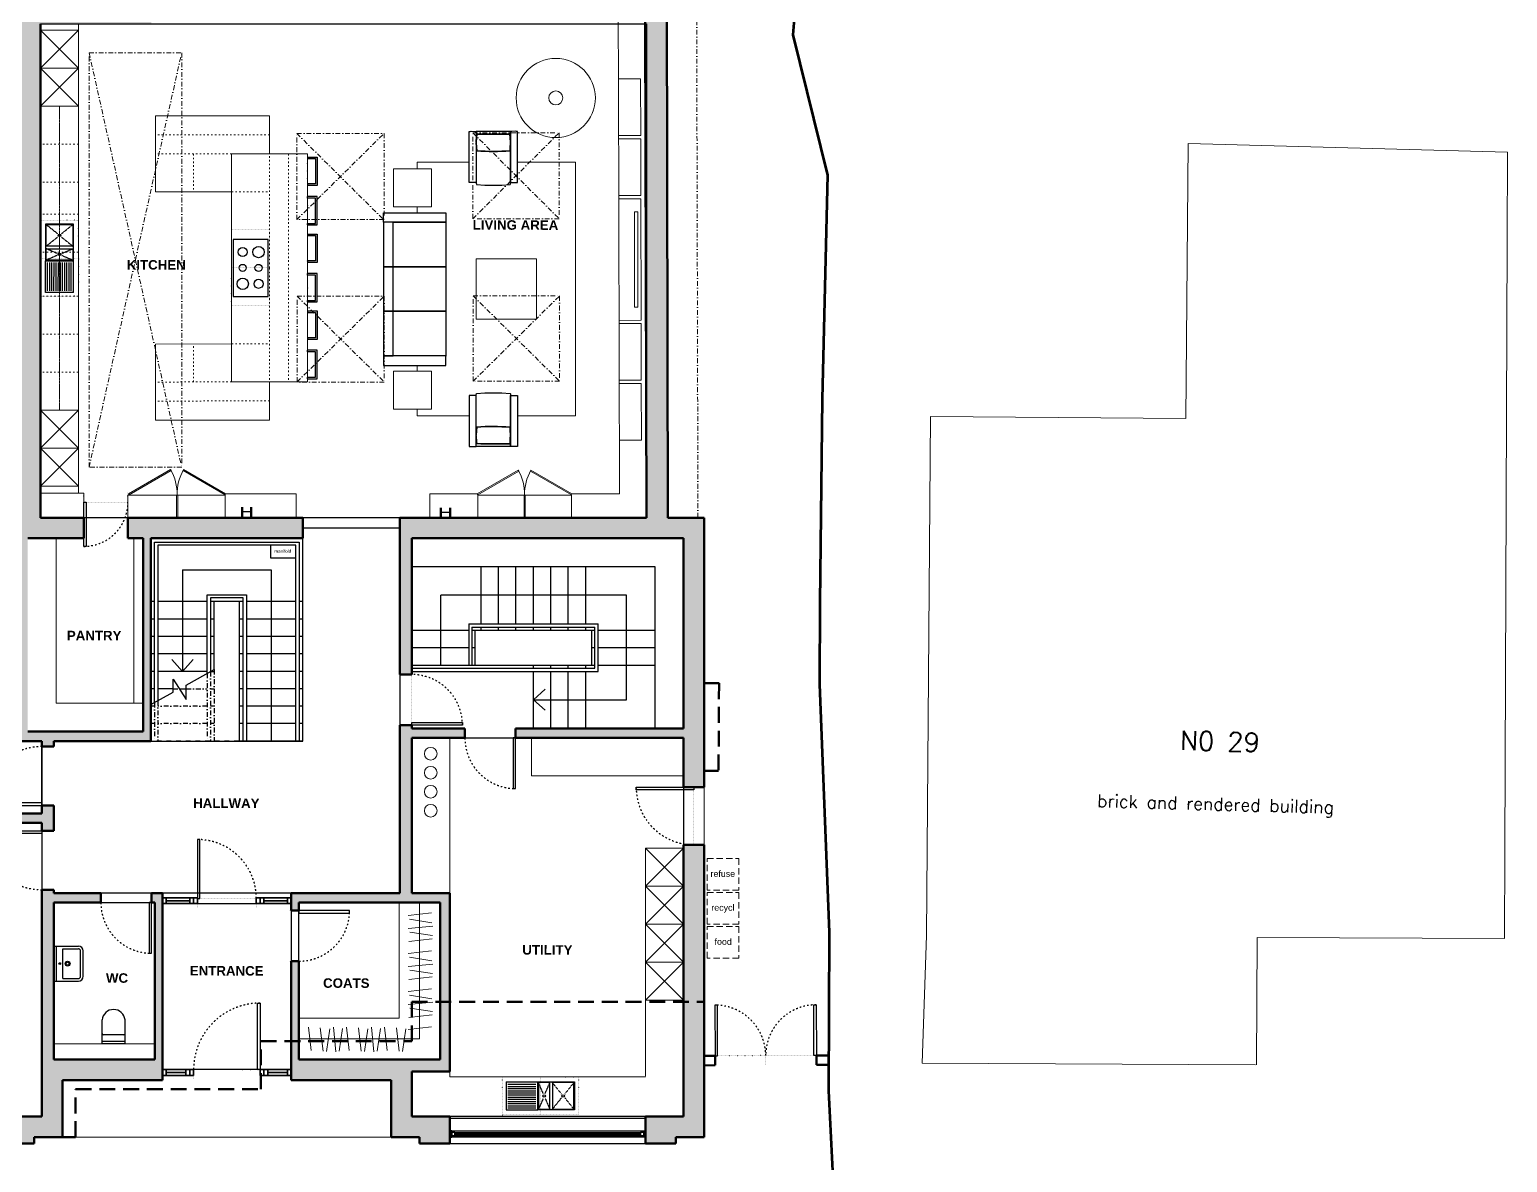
# Model space of a CAD drawing. Extents: x -28322 to 12753, y -19674 to 31372.
# Drawn here: x -10568 to 12753, y -3536 to 14347 of the extents above; entities that cross this region are included whole.
import ezdxf
from ezdxf.enums import TextEntityAlignment as Align

# ---------------------------------------------------------------- set-up
doc = ezdxf.new("R2010")
doc.units = 0
for name, pattern in [('2270pga00$0$ACAD_ISO03W100', [30, 12, -18]), ('2270pga00$0$ACAD_ISO07W100', [3, 0, -3]), ('2270pga00$0$DASHDOTX2', [50.8, 25.4, -12.7, 0, -12.7]), ('2270pga00$0$DASHED', [0.75, 0.5, -0.25]), ('2270pga00$0$HIDDEN', [0.375, 0.25, -0.125])]:
    doc.linetypes.add(name, pattern=pattern)
doc.layers.get('0').update_dxf_attribs({"linetype": 'CONTINUOUS'})
doc.layers.get('Defpoints').update_dxf_attribs({"linetype": 'CONTINUOUS', "lineweight": 25})
for name, color, linetype, lineweight in [('2270pga00$0$A010g - Gen Graphics', 1, 'CONTINUOUS', 18), ('2270pga00$0$A010t - Gen Text', 1, 'CONTINUOUS', 18), ('2270pga00$0$A036g - Detail Layer', 6, 'CONTINUOUS', 70), ('2270pga00$0$A037g - Detail Layer', 8, 'CONTINUOUS', 13), ('2270pga00$0$A210g - Ext Walls', 3, 'CONTINUOUS', 50), ('2270pga00$0$A240g - Stairs', 1, 'CONTINUOUS', 25), ('2270pga00$0$A310g - Ext Windows', 2, 'CONTINUOUS', 35), ('2270pga00$0$A315g - Ext Doors', 7, 'CONTINUOUS', 25), ('2270pga00$0$A325g - Int Doors', 1, 'CONTINUOUS', 25), ('2270pga00$0$A470g - Roof Finishes', 1, 'CONTINUOUS', 18), ('2270pga00$0$A700g - Furniture', 1, 'CONTINUOUS', 18), ('2270pga00$0$A730g - Kitc Fittings', 1, 'CONTINUOUS', 18), ('2270pga00$0$A740g - San Fittings', 1, 'CONTINUOUS', 18), ('2270pga00$0$A760g - Storage Fittings', 1, 'CONTINUOUS', 18), ('2270pga00$0$A786g - Works of Art - sculpture-murals', 1, 'CONTINUOUS', 18), ('2270pga00$0$A904g - Landscaping - hard-soft-water', 8, 'CONTINUOUS', 13), ('Walls', 3, 'CONTINUOUS', 50)]:
    doc.layers.add(name, color=color, linetype=linetype, lineweight=lineweight)
for name, color, linetype in [('Room - Cloak Room', 2, 'CONTINUOUS'), ('Room - Entrance Porch', 2, 'CONTINUOUS'), ('Room - Hallway', 2, 'CONTINUOUS'), ('Room - Kitchen', 2, 'CONTINUOUS'), ('Room - Study', 2, 'CONTINUOUS'), ('Room - TV Room', 2, 'CONTINUOUS'), ('Room - Utility', 2, 'CONTINUOUS'), ('Room - WC', 2, 'CONTINUOUS'), ('Steels', 1, 'CONTINUOUS'), ('TR - UFH - Manifolds', 4, 'CONTINUOUS')]:
    doc.layers.add(name, color=color, linetype=linetype)
doc.styles.add('2270pga00$0$2019_MS 50-Room Name', font='arialbd.ttf', dxfattribs={"height": 200})
doc.styles.add('2270pga00$0$50-Notes_MS-2019', font='arial.ttf', dxfattribs={"height": 100})
doc.styles.add('2270pga00$0$DFLT', font='simplex.shx')
doc.styles.add('CDMS 00-Arial', font='arial.ttf', dxfattribs={"height": 1})

msp = doc.modelspace()

# ---------------------------------------------------------------- hatches: boundary and pattern name
at = {"layer": '2270pga00$0$A010g - Gen Graphics'}
h = msp.add_hatch(color=254, dxfattribs=at)
h.dxf.hatch_style = 1
h.paths.add_polyline_path([(-10394, 14435), (-8649, 14441), (-8650, 14795), (-10761, 14787), (-10747, 9904), (-10748, 9579), (-10748, 6466), (-10748, 6316), (-10598, 6316), (-10598, 6316), (-9713, 6316), (-9713, 6641), (-10398, 6641), (-10398, 7137), (-10398, 7137), (-10398, 7137), (-10397, 7737), (-10398, 7737), (-10397, 7737), (-10397, 8337), (-10397, 8337), (-10397, 8337), (-10396, 10137), (-10396, 10137), (-10396, 10737), (-10396, 11337), (-10395, 13137), (-10395, 13137), (-10395, 13137), (-10394, 13737), (-10395, 13737), (-10394, 13737), (-10394, 14337), (-10394, 14337), (-10394, 14337)])
h.paths.add_polyline_path([(-6255, 6641), (-9015, 6641), (-9015, 6316), (-8775, 6316), (-8655, 6316), (-6255, 6316)])
h = msp.add_hatch(color=254, dxfattribs=at)
h.dxf.hatch_style = 1
h.paths.add_polyline_path([(-514, 14826), (-2569, 14818), (-2569, 14479), (-852, 14486), (-833, 6641), (-4728, 6641), (-4728, 6316), (-4538, 6316), (-494, 6316), (-494, 6641)])
h = msp.add_hatch(color=252, dxfattribs=at)
h.dxf.hatch_style = 1
h.paths.add_polyline_path([(-13985, 9904), (-14988, 9904), (-14988, -3136), (-14540, -3136), (-14540, -3236), (-14063, -3236), (-14063, -2811), (-14663, -2811), (-14663, 1823), (-10373, 1823), (-10373, 1698), (-10183, 1698), (-10183, 2098), (-10373, 2098), (-10373, 1973), (-14663, 1973), (-14663, 6316), (-13617, 6316), (-13617, 6371), (-14110, 6371), (-14110, 6411), (-13617, 6411), (-13617, 6466), (-14663, 6466), (-14663, 9579), (-13985, 9579)])
h.paths.add_polyline_path([(-10747, 9904), (-11725, 9904), (-11725, 9579), (-10748, 9579)], flags=17)
h.paths.add_polyline_path([(-10748, 6466), (-11793, 6466), (-11793, 6411), (-11151, 6411), (-11151, 6371), (-11793, 6371), (-11793, 6316), (-10748, 6316)], flags=17)
h.paths.add_polyline_path([(-4538, 6316), (-4728, 6316), (-4728, 4166), (-4538, 4166)])
h.paths.add_polyline_path([(77, 6641), (-494, 6641), (-494, 6316), (-248, 6316), (-248, 3316), (-2898, 3316), (-2898, 3166), (-248, 3166), (-248, 2388), (-86, 2388), (77, 2388)])
h.paths.add_polyline_path([(-3698, 3316), (-4538, 3316), (-4538, 3366), (-4728, 3366), (-4728, 716), (-6438, 716), (-6438, 441), (-6318, 441), (-6318, 566), (-4088, 566), (-4088, -701), (-3938, -701), (-3938, 716), (-4538, 716), (-4538, 3166), (-3698, 3166)])
h.paths.add_polyline_path([(-3938, -701), (-4088, -701), (-4088, -1001), (-3938, -1001)])
h.paths.add_polyline_path([(-3938, -1001), (-4088, -1001), (-4088, -1911), (-6318, -1911), (-6318, -1624), (-6438, -1624), (-6438, -2236), (-4863, -2236), (-4863, -3136), (-4415, -3136), (-4415, -3236), (-3937, -3236), (-3937, -2811), (-4538, -2811), (-4538, -2101), (-3938, -2101)])
h.paths.add_polyline_path([(-6318, -1274), (-6438, -1274), (-6438, -1624), (-6318, -1624)], flags=17)
h.paths.add_polyline_path([(-6318, -359), (-6438, -359), (-6438, -1274), (-6318, -1274)])
h = msp.add_hatch(color=252, dxfattribs=at)
h.dxf.hatch_style = 1
h.paths.add_polyline_path([(-8655, 6316), (-8775, 6316), (-8775, 3266), (-10598, 3266), (-10598, 6316), (-10748, 6316), (-10748, 3116), (-10373, 3116), (-10373, 3028), (-10183, 3028), (-10183, 3116), (-8655, 3116)])
h.paths.add_polyline_path([(77, 1478), (-248, 1478), (-248, -2811), (-847, -2811), (-847, -3236), (-370, -3236), (-370, -3136), (77, -3136)])
h = msp.add_hatch(color=252, dxfattribs=at)
h.dxf.hatch_style = 1
h.paths.add_polyline_path([(-8473, 716), (-8643, 716), (-8643, 566), (-8593, 566), (-8593, -1911), (-10183, -1911), (-10183, 566), (-9443, 566), (-9443, 716), (-10183, 716), (-10183, 768), (-10373, 768), (-10373, -2152), (-10373, -2811), (-10973, -2811), (-10973, -3236), (-10495, -3236), (-10495, -3136), (-10048, -3136), (-10048, -2236), (-8473, -2236)])

# ---------------------------------------------------------------- linework, layer by layer
at = {"color": 8, "linetype": '2270pga00$0$ACAD_ISO07W100', "ltscale": 4}
for p, q in [((-6180, 11884), (-6180, 12334)), ((-6180, 11712), (-6180, 11262)), ((-6180, 10669), (-6180, 11119)), ((-6180, 10497), (-6180, 10047)), ((-6180, 9456), (-6180, 9906)), ((-6180, 9284), (-6180, 8834))]:
    msp.add_line(p, q, dxfattribs=at)
at = {"color": 8}
for p, q in [((-6180, 12334), (-6180, 12309)), ((-6180, 11909), (-6180, 11884)), ((-6180, 11687), (-6180, 11712)), ((-6180, 11262), (-6180, 11287)), ((-6180, 11119), (-6180, 11094)), ((-6180, 10694), (-6180, 10669)), ((-6180, 10472), (-6180, 10497)), ((-6180, 10047), (-6180, 10072)), ((-6180, 9906), (-6180, 9881)), ((-6180, 9481), (-6180, 9456)), ((-6180, 9259), (-6180, 9284)), ((-6180, 8834), (-6180, 8859)), ((-10143, -673), (-10143, -123)), ((-9060, -1626), (-9425, -1626)), ((-3857, -3061), (-927, -3061)), ((-3857, -3111), (-927, -3111))]:
    msp.add_line(p, q, dxfattribs=at)
at = {"color": 8, "linetype": '2270pga00$0$DASHED', "ltscale": 10}
for p, q in [((-10126, 11123), (-10306, 11267)), ((-10065, 11123), (-9886, 11267)), ((-10306, 10927), (-10126, 11071)), ((-10065, 11071), (-9886, 10927)), ((-10133, 10812), (-10306, 10887)), ((-10133, 10782), (-10306, 10707)), ((-10059, 10812), (-9886, 10887)), ((-10059, 10782), (-9886, 10707)), ((-2462, -2449), (-2538, -2276)), ((-2433, -2449), (-2358, -2276)), ((-2174, -2456), (-2318, -2276)), ((-2122, -2456), (-1978, -2276)), ((-2462, -2524), (-2538, -2696)), ((-2433, -2524), (-2358, -2696)), ((-2318, -2696), (-2174, -2517)), ((-2122, -2517), (-1978, -2696))]:
    msp.add_line(p, q, dxfattribs=at)
for p, q in [((-10316, 10197), (-10316, 10697)), ((-9876, 10197), (-9876, 10697)), ((-9876, 10197), (-10316, 10197)), ((-10183, -673), (-10183, -123)), ((-10183, -123), (-9798, -123)), ((-10043, -633), (-10043, -163)), ((-10043, -163), (-9798, -163)), ((-9763, -598), (-9763, -198)), ((-9723, -598), (-9723, -198)), ((-10183, -673), (-9798, -673)), ((-10043, -633), (-9798, -633)), ((-9425, -1661), (-9425, -1286)), ((-9060, -1661), (-9060, -1286)), ((-9060, -1661), (-9425, -1661)), ((-3048, -2266), (-3048, -2706)), ((-3048, -2266), (-2548, -2266)), ((-3048, -2706), (-2548, -2706))]:
    msp.add_line(p, q)
at = {"color": 8, "ltscale": 10}
for p, q in [((-10285, 10221), (-10284, 10667)), ((-10251, 10221), (-10250, 10667)), ((-10217, 10221), (-10216, 10667)), ((-10183, 10221), (-10182, 10667)), ((-10149, 10221), (-10148, 10667)), ((-10149, 10221), (-10148, 10667)), ((-10115, 10221), (-10114, 10667)), ((-10081, 10221), (-10080, 10667)), ((-10047, 10221), (-10046, 10667)), ((-10013, 10221), (-10012, 10667)), ((-9978, 10221), (-9978, 10667)), ((-9944, 10221), (-9944, 10667)), ((-9910, 10221), (-9910, 10667)), ((-3023, -2300), (-2577, -2300)), ((-3023, -2335), (-2577, -2335)), ((-3023, -2369), (-2577, -2369)), ((-3023, -2403), (-2577, -2403)), ((-3023, -2437), (-2577, -2437)), ((-3023, -2471), (-2577, -2471)), ((-3023, -2505), (-2577, -2505)), ((-3023, -2539), (-2577, -2539)), ((-3023, -2539), (-2577, -2539)), ((-3023, -2573), (-2577, -2573)), ((-3023, -2607), (-2577, -2607)), ((-3023, -2641), (-2577, -2641)), ((-3023, -2675), (-2577, -2675))]:
    msp.add_line(p, q, dxfattribs=at)
at = {"ltscale": 10}
msp.add_line((-9080, -1523), (-9405, -1523), dxfattribs=at)
at = {"color": 1}
for p, q in [((-3937, -2836), (-847, -2836)), ((-3937, -3236), (-847, -3236)), ((-3857, -3076), (-927, -3076)), ((-3857, -3096), (-927, -3096))]:
    msp.add_line(p, q, dxfattribs=at)
at = {"color": 9}
for p, q in [((-3907, -3036), (-877, -3036)), ((-877, -3136), (-3907, -3136))]:
    msp.add_line(p, q, dxfattribs=at)
for points in [[(-3630, 11934), (-3630, 12387), (-3630, 12613), (-3630, 12726), (-3630, 12733), (-3630, 12736), (-3630, 12738), (-3630, 12738), (-3630, 12738), (-3630, 12738), (-3629, 12739), (-3628, 12739), (-3628, 12740), (-3624, 12740), (-3616, 12740), (-3601, 12741), (-3539, 12740), (-3524, 12740), (-3520, 12740), (-3519, 12739), (-3519, 12735), (-3519, 12723), (-3519, 12675), (-3519, 12577), (-3519, 12571), (-3519, 12568), (-3519, 12567), (-3519, 12565), (-3519, 12562), (-3519, 12557), (-3519, 12552), (-3519, 12549), (-3519, 12548), (-3519, 12547), (-3519, 12541), (-3519, 12531), (-3519, 12509), (-3519, 12163), (-3519, 11991), (-3519, 11947), (-3519, 11937), (-3519, 11934), (-3519, 11933), (-3520, 11933), (-3524, 11933), (-3539, 11933), (-3601, 11933), (-3616, 11933), (-3624, 11933), (-3628, 11933), (-3628, 11933), (-3629, 11933), (-3629, 11934), (-3630, 11934)], [(-3519, 12568), (-3514, 12662), (-3513, 12685), (-3513, 12691), (-3513, 12693), (-3513, 12693), (-3512, 12693), (-3509, 12693), (-3496, 12693), (-3447, 12694), (-3250, 12696), (-3054, 12695), (-3004, 12695), (-2992, 12695), (-2989, 12694), (-2988, 12694), (-2988, 12694), (-2988, 12692), (-2987, 12686), (-2985, 12663), (-2982, 12615), (-2981, 12567), (-2981, 12696), (-2981, 12729), (-2981, 12737), (-2981, 12739), (-2981, 12739), (-2982, 12740), (-2985, 12740), (-2997, 12740), (-3048, 12740), (-3250, 12740), (-3452, 12740), (-3502, 12740), (-3515, 12740), (-3518, 12740), (-3519, 12739), (-3519, 12739), (-3519, 12737), (-3519, 12729), (-3519, 12697), (-3519, 12568)], [(-3519, 12557), (-3513, 12433), (-3447, 12428), (-3381, 12425), (-3315, 12423), (-3250, 12422), (-3184, 12423), (-3118, 12426), (-3052, 12429), (-2986, 12434), (-2982, 12491), (-2981, 12547), (-2981, 12567), (-2983, 12631), (-2988, 12694), (-3250, 12696), (-3513, 12693), (-3519, 12568), (-3519, 12557)], [(-2870, 11934), (-2870, 12387), (-2870, 12613), (-2870, 12726), (-2870, 12733), (-2870, 12736), (-2870, 12738), (-2870, 12738), (-2870, 12738), (-2870, 12738), (-2871, 12739), (-2871, 12739), (-2872, 12740), (-2875, 12740), (-2883, 12740), (-2899, 12741), (-2960, 12740), (-2975, 12740), (-2979, 12740), (-2981, 12739), (-2981, 12735), (-2981, 12723), (-2981, 12675), (-2981, 12577), (-2981, 12571), (-2981, 12568), (-2981, 12567), (-2981, 12565), (-2981, 12562), (-2981, 12557), (-2981, 12552), (-2981, 12549), (-2981, 12548), (-2981, 12547), (-2981, 12541), (-2981, 12531), (-2981, 12509), (-2981, 12163), (-2981, 11991), (-2981, 11947), (-2981, 11937), (-2981, 11934), (-2980, 11933), (-2979, 11933), (-2975, 11933), (-2960, 11933), (-2899, 11933), (-2883, 11933), (-2875, 11933), (-2872, 11933), (-2871, 11933), (-2871, 11933), (-2870, 11934), (-2870, 11934)], [(-6180, 12334), (-6030, 12334), (-6030, 11884), (-6180, 11884)], [(-6180, 11262), (-6030, 11262), (-6030, 11712), (-6180, 11712)], [(-4001, 11456), (-4001, 11306), (-4981, 11306), (-4981, 11456), (-4001, 11456)], [(-10316, 11277), (-10316, 10697), (-9876, 10697), (-9876, 11277), (-10316, 11277)], [(-4981, 11306), (-4981, 10602), (-4831, 10602), (-4831, 11306), (-4981, 11306)], [(-6180, 11119), (-6030, 11119), (-6030, 10669), (-6180, 10669)], [(-6180, 10047), (-6030, 10047), (-6030, 10497), (-6180, 10497)], [(-4981, 10602), (-4981, 9899), (-4831, 9899), (-4831, 10602), (-4981, 10602)], [(-6180, 9906), (-6030, 9906), (-6030, 9456), (-6180, 9456)], [(-4981, 9899), (-4981, 9196), (-4831, 9196), (-4831, 9899), (-4981, 9899)], [(-6180, 8834), (-6030, 8834), (-6030, 9284), (-6180, 9284)], [(-4001, 9046), (-4001, 9196), (-4981, 9196), (-4981, 9046), (-4001, 9046)], [(-3630, 8569), (-3630, 8117), (-3630, 7891), (-3630, 7778), (-3630, 7771), (-3630, 7767), (-3630, 7765), (-3630, 7765), (-3630, 7765), (-3630, 7765), (-3629, 7764), (-3628, 7764), (-3628, 7764), (-3624, 7764), (-3616, 7763), (-3601, 7763), (-3539, 7763), (-3524, 7764), (-3520, 7764), (-3519, 7765), (-3519, 7768), (-3519, 7780), (-3519, 7829), (-3519, 7926), (-3519, 7932), (-3519, 7935), (-3519, 7937), (-3519, 7938), (-3519, 7941), (-3519, 7946), (-3519, 7952), (-3519, 7954), (-3519, 7956), (-3519, 7957), (-3519, 7962), (-3519, 7973), (-3519, 7994), (-3519, 8340), (-3519, 8513), (-3519, 8556), (-3519, 8567), (-3519, 8569), (-3519, 8570), (-3520, 8570), (-3524, 8570), (-3539, 8570), (-3601, 8570), (-3616, 8570), (-3624, 8570), (-3628, 8570), (-3628, 8570), (-3629, 8570), (-3629, 8570), (-3630, 8569)], [(-2870, 8569), (-2870, 8117), (-2870, 7891), (-2870, 7778), (-2870, 7771), (-2870, 7767), (-2870, 7765), (-2870, 7765), (-2870, 7765), (-2870, 7765), (-2871, 7764), (-2871, 7764), (-2872, 7764), (-2875, 7764), (-2883, 7763), (-2899, 7763), (-2960, 7763), (-2975, 7764), (-2979, 7764), (-2981, 7765), (-2981, 7768), (-2981, 7780), (-2981, 7829), (-2981, 7926), (-2981, 7932), (-2981, 7935), (-2981, 7937), (-2981, 7938), (-2981, 7941), (-2981, 7946), (-2981, 7952), (-2981, 7954), (-2981, 7956), (-2981, 7957), (-2981, 7962), (-2981, 7973), (-2981, 7994), (-2981, 8340), (-2981, 8513), (-2981, 8556), (-2981, 8567), (-2981, 8569), (-2980, 8570), (-2979, 8570), (-2975, 8570), (-2960, 8570), (-2899, 8570), (-2883, 8570), (-2875, 8570), (-2872, 8570), (-2871, 8570), (-2871, 8570), (-2870, 8570), (-2870, 8569)], [(-3519, 7946), (-3513, 8071), (-3447, 8075), (-3381, 8079), (-3315, 8080), (-3250, 8081), (-3184, 8080), (-3118, 8078), (-3052, 8074), (-2986, 8069), (-2982, 8013), (-2981, 7956), (-2981, 7937), (-2983, 7873), (-2988, 7809), (-3250, 7808), (-3513, 7810), (-3519, 7935), (-3519, 7946)], [(-3519, 7935), (-3514, 7841), (-3513, 7818), (-3513, 7812), (-3513, 7811), (-3513, 7810), (-3512, 7810), (-3509, 7810), (-3496, 7810), (-3447, 7809), (-3250, 7808), (-3054, 7808), (-3004, 7809), (-2992, 7809), (-2989, 7809), (-2988, 7809), (-2988, 7809), (-2988, 7811), (-2987, 7817), (-2985, 7841), (-2982, 7889), (-2981, 7937), (-2981, 7807), (-2981, 7775), (-2981, 7767), (-2981, 7765), (-2981, 7764), (-2982, 7764), (-2985, 7764), (-2997, 7764), (-3048, 7764), (-3250, 7764), (-3452, 7764), (-3502, 7764), (-3515, 7764), (-3518, 7764), (-3519, 7764), (-3519, 7765), (-3519, 7767), (-3519, 7775), (-3519, 7807), (-3519, 7935)], [(-1968, -2706), (-2548, -2706), (-2548, -2266), (-1968, -2266), (-1968, -2706)], [(-3937, -3036), (-3937, -3136), (-3907, -3136), (-3907, -3036), (-3937, -3036)], [(-3907, -3061), (-3907, -3111), (-3857, -3111), (-3857, -3061), (-3907, -3061)], [(-927, -3061), (-927, -3111), (-877, -3111), (-877, -3061), (-927, -3061)], [(-847, -3036), (-847, -3136), (-877, -3136), (-877, -3036), (-847, -3036)]]:
    msp.add_lwpolyline(points)
at = {"color": 8}
for points in [[(-3519, 12557), (-3519, 11919), (-3518, 11909), (-3516, 11899), (-3383, 11892), (-3250, 11890), (-3117, 11892), (-2984, 11899), (-2981, 11909), (-2981, 11919), (-2981, 12547), (-2982, 12491), (-2986, 12434), (-3052, 12429), (-3118, 12426), (-3184, 12423), (-3250, 12422), (-3315, 12423), (-3381, 12425), (-3447, 12428), (-3513, 12433), (-3519, 12557)], [(-6180, 12309), (-6055, 12309), (-6055, 11909), (-6180, 11909)], [(-6180, 11287), (-6055, 11287), (-6055, 11687), (-6180, 11687)], [(-10306, 11267), (-9886, 11267), (-9886, 10927), (-10306, 10927), (-10306, 11267)], [(-6180, 11094), (-6055, 11094), (-6055, 10694), (-6180, 10694)], [(-10306, 10887), (-9886, 10887), (-9886, 10707), (-10306, 10707), (-10306, 10887), (-9886, 10887)], [(-6180, 10072), (-6055, 10072), (-6055, 10472), (-6180, 10472)], [(-6180, 9881), (-6055, 9881), (-6055, 9481), (-6180, 9481)], [(-6180, 8859), (-6055, 8859), (-6055, 9259), (-6180, 9259)], [(-3519, 7946), (-3519, 8584), (-3518, 8594), (-3516, 8604), (-3383, 8611), (-3250, 8614), (-3117, 8611), (-2984, 8604), (-2981, 8594), (-2981, 8584), (-2981, 7956), (-2982, 8013), (-2986, 8069), (-3052, 8074), (-3118, 8078), (-3184, 8080), (-3250, 8081), (-3315, 8080), (-3381, 8079), (-3447, 8075), (-3513, 8071), (-3519, 7946)], [(-2358, -2696), (-2358, -2276), (-2538, -2276), (-2538, -2696), (-2358, -2696), (-2358, -2276)], [(-1978, -2696), (-1978, -2276), (-2318, -2276), (-2318, -2696), (-1978, -2696)]]:
    msp.add_lwpolyline(points, dxfattribs=at)
for points in [[(-4831, 11306), (-4001, 11306), (-4001, 10602), (-4831, 10602)], [(-6805, 11034), (-7355, 11034), (-7355, 10134), (-6805, 10134)], [(-4831, 10602), (-4001, 10602), (-4001, 9899), (-4831, 9899)], [(-4831, 9899), (-4001, 9899), (-4001, 9196), (-4831, 9196)]]:
    msp.add_lwpolyline(points, close=True)
for centre, radius in [((-10096, 11097), 20), ((-10096, 10797), 20), ((-9968, -398), 23), ((-2448, -2486), 20), ((-2148, -2486), 20)]:
    msp.add_circle(centre, radius)
for centre, radius in [((-7205, 10834), 71.5), ((-6955, 10834), 89.4), ((-7205, 10584), 56.3), ((-6955, 10584), 56.3), ((-7205, 10333), 89.4), ((-6955, 10333), 71.5), ((-10093, -398), 15), ((-9968, -398), 38)]:
    msp.add_circle(centre, radius, dxfattribs=at)
for centre, radius, start, end in [((-9798, -198), 75, 0, 90), ((-9798, -198), 35, 0, 90), ((-9798, -598), 75, 270, 0), ((-9798, -598), 35, 270, 0), ((-9243, -1305), 183, 5.7659, 174.2341)]:
    msp.add_arc(centre, radius, start, end)
at = {"ltscale": 10}
for centre, start, end in [((-9405, -1503), 180, 270), ((-9080, -1503), 270, 0)]:
    msp.add_arc(centre, 20, start, end, dxfattribs=at)
for p in [(-4001, 10602), (-4001, 9899), (-4001, 9196)]:
    msp.add_point(p)
at = {"layer": '2270pga00$0$A010g - Gen Graphics', "linetype": '2270pga00$0$DASHED', "ltscale": 200}
for p, q in [((122, 1260), (622, 1260)), ((122, 760), (122, 1260)), ((622, 1260), (622, 760)), ((622, 760), (122, 760)), ((122, 723), (622, 723)), ((122, 223), (122, 723)), ((622, 723), (622, 223)), ((622, 223), (122, 223)), ((122, 187), (622, 187)), ((122, -313), (122, 187)), ((622, 187), (622, -313)), ((622, -313), (122, -313))]:
    msp.add_line(p, q, dxfattribs=at)
at = {"layer": '2270pga00$0$A036g - Detail Layer', "color": 1, "true_color": 0xff0000}
for p, q in [((1672, 16572), (1476, 14262)), ((1476, 14262), (2021, 12047)), ((2021, 12047), (1940, 8519)), ((1940, 8519), (1903, 5302)), ((1903, 5302), (1898, 4008)), ((1898, 4008), (2048, 100)), ((2048, 100), (2038, -2406)), ((2038, -2406), (2232, -6296))]:
    msp.add_line(p, q, dxfattribs=at)
at = {"layer": '2270pga00$0$A037g - Detail Layer', "linetype": '2270pga00$0$DASHDOTX2', "ltscale": 3}
for p, q in [((-21, 6641), (-47, 16922)), ((-9629, 13981), (-8168, 7439)), ((-9629, 7439), (-8168, 13981)), ((-9629, 13981), (-8168, 13981)), ((-9629, 7439), (-9629, 13981)), ((-8168, 13981), (-8168, 7439)), ((-6351, 12706), (-4981, 11346)), ((-6351, 11346), (-4975, 12706)), ((-6351, 12706), (-4975, 12706)), ((-6351, 11346), (-6351, 12706)), ((-4975, 12706), (-4975, 11346)), ((-3574, 12718), (-2210, 11359)), ((-3574, 11359), (-2210, 12718)), ((-3574, 12718), (-2210, 12718)), ((-3574, 11359), (-3574, 12718)), ((-2210, 12718), (-2210, 11359)), ((-4975, 11346), (-6351, 11346)), ((-2210, 11359), (-3574, 11359)), ((-6347, 10139), (-4971, 8783)), ((-6347, 8784), (-4971, 10139)), ((-6347, 10139), (-4971, 10139)), ((-6347, 8783), (-6347, 10139)), ((-4971, 10139), (-4971, 8783)), ((-3569, 10143), (-2205, 8796)), ((-3569, 8796), (-2205, 10143)), ((-3569, 10143), (-2205, 10143)), ((-3569, 8796), (-3569, 10143)), ((-2205, 10143), (-2205, 8796)), ((-4971, 8783), (-6347, 8783)), ((-2205, 8796), (-3569, 8796)), ((-8168, 7439), (-9629, 7439))]:
    msp.add_line(p, q, dxfattribs=at)
at = {"layer": '2270pga00$0$A210g - Ext Walls'}
for p, q in [((-248, 6316), (-4538, 6316)), ((-248, 3316), (-248, 6316)), ((-10183, 716), (-9443, 716)), ((-8643, 566), (-8593, 566))]:
    msp.add_line(p, q, dxfattribs=at)
at = {"layer": '2270pga00$0$A240g - Stairs'}
for p, q in [((-6255, 3116), (-6255, 6316)), ((-8595, 3724), (-8595, 6256)), ((-8595, 6256), (-6315, 6256)), ((-6365, 6206), (-8545, 6206)), ((-8545, 6206), (-8545, 3752)), ((-6365, 3116), (-6365, 6206)), ((-6315, 6256), (-6315, 3116)), ((-698, 5866), (-4538, 5866)), ((-3443, 4966), (-3443, 5866)), ((-3168, 4966), (-3168, 5866)), ((-2893, 4966), (-2893, 5866)), ((-2618, 4966), (-2618, 5866)), ((-2343, 4966), (-2343, 5866)), ((-2068, 4966), (-2068, 5866)), ((-1793, 4966), (-1793, 5866)), ((-1793, 4966), (-1793, 5866)), ((-698, 3316), (-698, 5866)), ((-8155, 5816), (-8155, 4215)), ((-8155, 5816), (-6755, 5816)), ((-6755, 5816), (-6755, 3116)), ((-7765, 4183), (-7765, 5426)), ((-7765, 5426), (-7145, 5426)), ((-7195, 5376), (-7715, 5376)), ((-7715, 5376), (-7715, 4210)), ((-7195, 3116), (-7195, 5376)), ((-7145, 5426), (-7145, 3116)), ((-1148, 5416), (-4076, 5416)), ((-4076, 4316), (-4076, 5416)), ((-1148, 3769), (-1148, 5416)), ((-8595, 5316), (-8655, 5316)), ((-7765, 5316), (-8545, 5316)), ((-7195, 5316), (-7715, 5316)), ((-7655, 5316), (-7715, 5316)), ((-7655, 4244), (-7655, 5316)), ((-7255, 3116), (-7255, 5316)), ((-6365, 5316), (-7145, 5316)), ((-6255, 5316), (-6315, 5316)), ((-8589, 5041), (-8655, 5041)), ((-7765, 5041), (-8545, 5041)), ((-7655, 5041), (-7715, 5041)), ((-7195, 5041), (-7255, 5041)), ((-6365, 5041), (-7145, 5041)), ((-6255, 5041), (-6315, 5041)), ((-3638, 4966), (-1598, 4966)), ((-3638, 4966), (-3638, 4316)), ((-3588, 4916), (-1648, 4916)), ((-3588, 4916), (-3588, 4316)), ((-3443, 4866), (-3443, 4916)), ((-3168, 4866), (-3168, 4916)), ((-2893, 4866), (-2893, 4916)), ((-2618, 4866), (-2618, 4916)), ((-2343, 4866), (-2343, 4916)), ((-2068, 4866), (-2068, 4916)), ((-1793, 4866), (-1793, 4916)), ((-1648, 4266), (-1648, 4916)), ((-1598, 4216), (-1598, 4966)), ((-8595, 4766), (-8655, 4766)), ((-7765, 4766), (-8545, 4766)), ((-7655, 4766), (-7715, 4766)), ((-7195, 4766), (-7255, 4766)), ((-6365, 4766), (-7145, 4766)), ((-6255, 4766), (-6315, 4766)), ((-4538, 4866), (-3638, 4866)), ((-3588, 4866), (-3538, 4866)), ((-3538, 4866), (-1648, 4866)), ((-3538, 4316), (-3538, 4866)), ((-1698, 4316), (-1698, 4866)), ((-1698, 4316), (-1698, 4866)), ((-1698, 4866), (-1648, 4866)), ((-1598, 4866), (-700, 4866)), ((-1598, 4866), (-698, 4866)), ((-8595, 4491), (-8655, 4491)), ((-7765, 4491), (-8545, 4491)), ((-7655, 4491), (-7715, 4491)), ((-7195, 4491), (-7255, 4491)), ((-6365, 4491), (-7145, 4491)), ((-6255, 4491), (-6315, 4491)), ((-4538, 4591), (-3638, 4591)), ((-3588, 4591), (-3538, 4591)), ((-1698, 4591), (-1648, 4591)), ((-1598, 4591), (-698, 4591)), ((-8595, 4215), (-8655, 4215)), ((-7765, 4215), (-8545, 4215)), ((-8155, 4215), (-8324, 4401)), ((-8155, 4215), (-7987, 4401)), ((-8096, 3999), (-7655, 4244)), ((-7195, 4216), (-7255, 4216)), ((-6365, 4216), (-7145, 4216)), ((-6255, 4216), (-6315, 4216)), ((-4536, 4316), (-2523, 4316)), ((-4536, 4266), (-1648, 4266)), ((-4536, 4216), (-1598, 4216)), ((-2618, 4266), (-2618, 4316)), ((-2618, 4316), (-1698, 4316)), ((-2618, 3316), (-2618, 4216)), ((-2343, 4266), (-2343, 4316)), ((-2343, 3316), (-2343, 4216)), ((-2068, 4266), (-2068, 4316)), ((-2068, 3316), (-2068, 4216)), ((-1793, 4266), (-1793, 4316)), ((-1793, 3316), (-1793, 4216)), ((-1793, 3316), (-1793, 4216)), ((-1698, 4316), (-1648, 4316)), ((-1598, 4316), (-698, 4316)), ((-8303, 3886), (-8303, 4091)), ((-8303, 4091), (-8096, 3772)), ((-8096, 3772), (-8096, 3999)), ((-8595, 3941), (-8655, 3941)), ((-8655, 3691), (-8303, 3886)), ((-8303, 3941), (-8545, 3941)), ((-8200, 3941), (-8096, 3941)), ((-7195, 3941), (-7255, 3941)), ((-6365, 3941), (-7145, 3941)), ((-6255, 3941), (-6315, 3941)), ((-2618, 3769), (-2432, 3937)), ((-2618, 3769), (-2432, 3601)), ((-2618, 3769), (-1148, 3769)), ((-7195, 3666), (-7255, 3666)), ((-6365, 3666), (-7145, 3666)), ((-6255, 3666), (-6315, 3666)), ((-7195, 3391), (-7255, 3391)), ((-6365, 3391), (-7145, 3391)), ((-6255, 3391), (-6315, 3391)), ((-6255, 3116), (-7265, 3116))]:
    msp.add_line(p, q, dxfattribs=at)
at = {"layer": '2270pga00$0$A240g - Stairs', "color": 253}
msp.add_line((-7707, 4215), (-7715, 4215), dxfattribs=at)
at = {"layer": '2270pga00$0$A240g - Stairs', "color": 253, "linetype": '2270pga00$0$DASHDOTX2', "ltscale": 3}
for p, q in [((-7715, 4210), (-7715, 3116)), ((-7707, 4215), (-7655, 4215)), ((-7655, 4244), (-7655, 3116)), ((-7765, 4183), (-7765, 3116)), ((-8545, 3752), (-8545, 3116)), ((-8303, 3941), (-8200, 3941)), ((-8096, 3941), (-7765, 3941)), ((-7715, 3941), (-7655, 3941)), ((-8595, 3666), (-8655, 3666)), ((-8595, 3724), (-8595, 3116)), ((-7765, 3666), (-8545, 3666)), ((-7655, 3666), (-7715, 3666)), ((-8595, 3391), (-8655, 3391)), ((-7765, 3391), (-8545, 3391)), ((-7655, 3391), (-7715, 3391)), ((-7265, 3116), (-8655, 3116))]:
    msp.add_line(p, q, dxfattribs=at)
at = {"layer": '2270pga00$0$A310g - Ext Windows'}
for p, q in [((-8413, 641), (-8473, 641)), ((-8473, 641), (-8473, 551)), ((-8473, 551), (-8413, 551)), ((-8413, 551), (-8413, 641)), ((-8413, 596), (-8040, 596)), ((-7980, 641), (-8040, 641)), ((-8040, 641), (-8040, 551)), ((-8040, 551), (-7980, 551)), ((-7980, 551), (-7980, 641)), ((-7920, 641), (-7980, 641)), ((-7980, 641), (-7980, 551)), ((-7980, 551), (-7920, 551)), ((-7920, 551), (-7920, 641)), ((-6930, 641), (-6990, 641)), ((-6990, 641), (-6990, 551)), ((-6990, 551), (-6930, 551)), ((-6930, 551), (-6930, 641)), ((-6870, 641), (-6930, 641)), ((-6930, 641), (-6930, 551)), ((-6930, 551), (-6870, 551)), ((-6870, 551), (-6870, 641)), ((-6870, 596), (-6498, 596)), ((-6438, 641), (-6498, 641)), ((-6498, 641), (-6498, 551)), ((-6498, 551), (-6438, 551)), ((-6438, 551), (-6438, 641)), ((-8413, -2071), (-8473, -2071)), ((-8473, -2071), (-8473, -2161)), ((-8413, -2161), (-8413, -2071)), ((-8040, -2071), (-8100, -2071)), ((-8100, -2071), (-8100, -2161)), ((-8040, -2161), (-8040, -2071)), ((-7980, -2071), (-8040, -2071)), ((-8040, -2071), (-8040, -2161)), ((-7980, -2161), (-7980, -2071)), ((-6870, -2071), (-6930, -2071)), ((-6930, -2071), (-6930, -2161)), ((-6870, -2161), (-6870, -2071)), ((-6810, -2071), (-6870, -2071)), ((-6870, -2071), (-6870, -2161)), ((-6810, -2161), (-6810, -2071)), ((-6438, -2071), (-6498, -2071)), ((-6498, -2071), (-6498, -2161)), ((-6438, -2161), (-6438, -2071)), ((-8473, -2161), (-8413, -2161)), ((-8413, -2116), (-8100, -2116)), ((-8100, -2161), (-8040, -2161)), ((-8040, -2161), (-7980, -2161)), ((-6930, -2161), (-6870, -2161)), ((-6870, -2161), (-6810, -2161)), ((-6810, -2116), (-6498, -2116)), ((-6498, -2161), (-6438, -2161))]:
    msp.add_line(p, q, dxfattribs=at)
at = {"layer": '2270pga00$0$A310g - Ext Windows', "color": 1}
for p, q in [((-8413, 641), (-8040, 641)), ((-8413, 551), (-8040, 551)), ((-6870, 641), (-6498, 641)), ((-6870, 551), (-6498, 551)), ((-8413, -2071), (-8100, -2071)), ((-6810, -2071), (-6498, -2071)), ((-8413, -2161), (-8100, -2161)), ((-6810, -2161), (-6498, -2161))]:
    msp.add_line(p, q, dxfattribs=at)
at = {"layer": '2270pga00$0$A315g - Ext Doors', "color": 8, "linetype": '2270pga00$0$ACAD_ISO03W100', "ltscale": 2}
for centre, radius, start, end in [((-9713, 6887), 698, 270, 0), ((-4538, 3366), 800, 0, 90), ((-2898, 3166), 800, 180, 270), ((-10373, 2098), 930, 90, 180), ((-86, 2388), 910, 179.9677, 269.9677), ((-10373, 1698), 930, 180, 270), ((-7920, 632), 930, 0, 90), ((-8643, 566), 800, 180, 270), ((-6318, 441), 800, 270, 360), ((-6930, -2071), 1050, 90, 180), ((248, -1852), 800, 0.1886, 90.1886), ((1848, -1847), 800, 90.1886, 180.1886)]:
    msp.add_arc(centre, radius, start, end, dxfattribs=at)
at = {"layer": '2270pga00$0$A325g - Int Doors', "color": 1}
for points in [[(-9673, 6189), (-9713, 6189), (-9713, 6887), (-9673, 6887), (-9673, 6189)], [(-3738, 3406), (-3738, 3366), (-4538, 3366), (-4538, 3406), (-3738, 3406)], [(-2938, 2366), (-2898, 2366), (-2898, 3166), (-2938, 3166), (-2938, 2366)], [(-995, 2348), (-995, 2388), (-86, 2388), (-86, 2348), (-995, 2348)], [(-11303, 2138), (-11303, 2098), (-10373, 2098), (-10373, 2138), (-11303, 2138)], [(-11303, 1658), (-11303, 1698), (-10373, 1698), (-10373, 1658), (-11303, 1658)], [(-7880, 1562), (-7920, 1562), (-7920, 632), (-7880, 632), (-7880, 1562)], [(-8683, -234), (-8643, -234), (-8643, 566), (-8683, 566), (-8683, -234)], [(-5518, 401), (-5518, 441), (-6318, 441), (-6318, 401), (-5518, 401)], [(-6970, -1021), (-6930, -1021), (-6930, -2071), (-6970, -2071), (-6970, -1021)], [(285, -1052), (245, -1052), (248, -1852), (288, -1852), (285, -1052)], [(1805, -1047), (1845, -1047), (1848, -1847), (1808, -1847), (1805, -1047)]]:
    msp.add_lwpolyline(points, dxfattribs=at)
at = {"layer": '2270pga00$0$A470g - Roof Finishes', "color": 6, "linetype": 'Continuous'}
for p, q in [((7679, 8205), (7713, 12547)), ((7713, 12547), (12753, 12413)), ((12753, 12413), (12704, -1)), ((3650, 8237), (3584, 49)), ((7679, 8205), (3650, 8237)), ((3584, 49), (3518, -1968)), ((8801, 13), (8791, -1997)), ((12704, -1), (8801, 13)), ((3518, -1968), (8776, -1997))]:
    msp.add_line(p, q, dxfattribs=at)
at = {"layer": '2270pga00$0$A700g - Furniture'}
for p, q in [((-4826, 12146), (-4226, 12146)), ((-4826, 11546), (-4826, 12146)), ((-4452, 12146), (-4452, 12251)), ((-4452, 12251), (-3630, 12251)), ((-4226, 12146), (-4226, 11546)), ((-2870, 12251), (-1952, 12251)), ((-1952, 12251), (-1952, 8251)), ((-4226, 11546), (-4826, 11546)), ((-4452, 11456), (-4452, 11546)), ((-970, 11467), (-1020, 11467)), ((-1020, 11467), (-1020, 9967)), ((-970, 9967), (-970, 11467)), ((-3521, 10726), (-2571, 10726)), ((-3521, 9776), (-3521, 10726)), ((-2571, 10726), (-2571, 9776)), ((-1020, 9967), (-970, 9967)), ((-2571, 9776), (-3521, 9776)), ((-4226, 8956), (-4826, 8956)), ((-4826, 8956), (-4826, 8356)), ((-4452, 8956), (-4452, 9046)), ((-4226, 8356), (-4226, 8956)), ((-4826, 8356), (-4226, 8356)), ((-4452, 8251), (-4452, 8356)), ((-3630, 8251), (-4452, 8251)), ((-1952, 8251), (-2870, 8251))]:
    msp.add_line(p, q, dxfattribs=at)
at = {"layer": '2270pga00$0$A700g - Furniture', "color": 8}
for p, q in [((-4413, 566), (-4413, -1586)), ((-4592, 361), (-4225, 405)), ((-4218, 249), (-4575, 302)), ((-4595, 156), (-4205, 196)), ((-4209, 45), (-4566, 98)), ((-4592, -239), (-4225, -195)), ((-4583, -50), (-4216, -6)), ((-4595, -444), (-4205, -404)), ((-4218, -351), (-4575, -298)), ((-4583, -650), (-4216, -606)), ((-4209, -555), (-4566, -502)), ((-4592, -839), (-4225, -795)), ((-4218, -951), (-4575, -898)), ((-4595, -1044), (-4205, -1004)), ((-4209, -1155), (-4566, -1102)), ((-4592, -1439), (-4225, -1395)), ((-4583, -1250), (-4216, -1206)), ((-6318, -1586), (-4413, -1586)), ((-6168, -1403), (-6124, -1770)), ((-5980, -1412), (-5936, -1779)), ((-5885, -1786), (-5832, -1429)), ((-5774, -1400), (-5734, -1790)), ((-5681, -1777), (-5628, -1420)), ((-5568, -1403), (-5524, -1770)), ((-5380, -1412), (-5336, -1779)), ((-5285, -1786), (-5232, -1429)), ((-5174, -1400), (-5134, -1790)), ((-5081, -1777), (-5028, -1420)), ((-4968, -1403), (-4924, -1770)), ((-4780, -1412), (-4736, -1779)), ((-4685, -1786), (-4632, -1429))]:
    msp.add_line(p, q, dxfattribs=at)
at = {"layer": '2270pga00$0$A730g - Kitc Fittings', "color": 8}
for p, q in [((-9794, 14337), (-10395, 13737)), ((-9795, 13737), (-10394, 14337)), ((-9795, 13737), (-10395, 13137)), ((-9795, 13137), (-10395, 13737)), ((-10398, 7737), (-9797, 8337)), ((-9798, 7737), (-10397, 8337)), ((-9798, 7137), (-10398, 7737)), ((-10398, 7137), (-9798, 7737)), ((-848, 1425), (-248, 825)), ((-848, 825), (-248, 1425)), ((-848, 825), (-248, 225)), ((-848, 225), (-248, 825)), ((-848, 225), (-248, -375)), ((-848, -375), (-248, 225)), ((-848, -375), (-248, -975)), ((-848, -975), (-248, -375))]:
    msp.add_line(p, q, dxfattribs=at)
at = {"layer": '2270pga00$0$A730g - Kitc Fittings'}
for p, q in [((-9794, 14337), (-10394, 14337)), ((-9794, 14435), (-9794, 7026)), ((-9795, 13737), (-10395, 13737)), ((-9795, 13137), (-10395, 13137)), ((-8580, 11784), (-8580, 12984)), ((-8580, 12984), (-6780, 12984)), ((-6780, 12984), (-6780, 12384)), ((-7380, 10584), (-7380, 12384)), ((-7380, 12384), (-6180, 12384)), ((-6180, 12384), (-6180, 8784)), ((-7380, 11784), (-8580, 11784)), ((-7380, 10584), (-7380, 8784)), ((-7380, 9384), (-8580, 9383)), ((-8580, 9383), (-8580, 8183)), ((-6180, 8784), (-7380, 8784)), ((-6780, 8183), (-6780, 8784)), ((-9797, 8337), (-10397, 8337)), ((-8580, 8183), (-6780, 8183)), ((-9798, 7737), (-10398, 7737)), ((-9798, 7137), (-10398, 7137)), ((-6360, 6642), (-6360, 7017))]:
    msp.add_line(p, q, dxfattribs=at)
at = {"layer": '2270pga00$0$A730g - Kitc Fittings', "linetype": '2270pga00$0$DASHED', "ltscale": 10}
msp.add_line((-10095, 13137), (-10097, 8337), dxfattribs=at)
at = {"layer": '2270pga00$0$A730g - Kitc Fittings', "color": 8, "linetype": '2270pga00$0$ACAD_ISO03W100', "ltscale": 2}
for p, q in [((-6780, 12683), (-8579, 12684)), ((-9795, 12537), (-10395, 12537)), ((-7380, 12384), (-8579, 12384)), ((-7980, 12384), (-7980, 11784)), ((-6780, 10584), (-6780, 12384)), ((-6480, 12384), (-6480, 8784)), ((-9795, 11937), (-10395, 11937)), ((-7380, 11784), (-6780, 11784)), ((-9795, 11434), (-10395, 11435)), ((-9796, 10834), (-10396, 10835)), ((-6780, 10584), (-6780, 8784)), ((-9796, 10137), (-10396, 10137)), ((-9797, 9537), (-10397, 9537)), ((-7980, 8783), (-7980, 9383)), ((-7380, 9384), (-6780, 9384)), ((-9797, 8937), (-10397, 8937)), ((-7380, 8784), (-8579, 8783)), ((-6780, 8484), (-8579, 8483))]:
    msp.add_line(p, q, dxfattribs=at)
at = {"layer": '2270pga00$0$A740g - San Fittings'}
for p, q in [((-10148, 3716), (-10148, 6316)), ((-8925, 6314), (-8925, 3716)), ((-8775, 3716), (-10148, 3716)), ((-3938, 3166), (-3938, 716)), ((-2648, 2566), (-2648, 3166)), ((-248, 2566), (-2648, 2566)), ((-848, -2175), (-848, 1425)), ((-848, 1425), (-248, 1425)), ((-848, 825), (-248, 825)), ((-4738, -1261), (-4738, 566)), ((-6318, 441), (-6318, 401)), ((-848, 225), (-248, 225)), ((-848, -375), (-248, -375)), ((-848, -975), (-248, -975)), ((-6318, -1261), (-4738, -1261)), ((-8593, -1661), (-10183, -1661)), ((-3938, -2101), (-3938, -2186)), ((-848, -2186), (-3938, -2186))]:
    msp.add_line(p, q, dxfattribs=at)
for centre in [(-4238, 2916), (-4238, 2616), (-4238, 2316), (-4238, 2016)]:
    msp.add_circle(centre, 100, dxfattribs=at)
at = {"layer": '2270pga00$0$A760g - Storage Fittings'}
for p, q in [((-1279, 14469), (-1277, 13603)), ((-1277, 13618), (-1261, 7016)), ((-1277, 13568), (-927, 13569)), ((-927, 13569), (-925, 12673)), ((-925, 12673), (-1275, 12672)), ((-925, 12623), (-1275, 12622)), ((-925, 12623), (-925, 11727)), ((-1272, 11726), (-922, 11727)), ((-1272, 11676), (-922, 11677)), ((-922, 11677), (-917, 9757)), ((-1267, 9756), (-917, 9757)), ((-1267, 9706), (-917, 9707)), ((-917, 9707), (-915, 8811)), ((-915, 8811), (-1265, 8810)), ((-915, 8761), (-1265, 8760)), ((-915, 8761), (-913, 7865)), ((-913, 7865), (-1263, 7864)), ((-9006, 7017), (-8343, 7400)), ((-8334, 7384), (-8997, 7001)), ((-8343, 7400), (-8334, 7384)), ((-8137, 7400), (-8146, 7384)), ((-8146, 7384), (-7483, 7001)), ((-7474, 7017), (-8137, 7400)), ((-3504, 7016), (-2857, 7390)), ((-2848, 7374), (-3495, 7000)), ((-2857, 7390), (-2848, 7374)), ((-2656, 7390), (-2665, 7374)), ((-2665, 7374), (-2019, 7000)), ((-2010, 7016), (-2656, 7390)), ((-9713, 7026), (-10398, 7027)), ((-9713, 6887), (-9713, 7026)), ((-9015, 6641), (-9015, 6999)), ((-8997, 6999), (-9015, 6999)), ((-8997, 7001), (-9006, 7017)), ((-8249, 6642), (-8249, 6999)), ((-8249, 6999), (-8231, 6999)), ((-8240, 6999), (-8240, 7017)), ((-8231, 6642), (-8231, 6999)), ((-7483, 7001), (-7474, 7017)), ((-7483, 6642), (-7483, 6999)), ((-6360, 7017), (-7474, 7017)), ((-4251, 7016), (-3504, 7016)), ((-4251, 6998), (-4251, 7016)), ((-4251, 6998), (-4251, 6641)), ((-3495, 7000), (-3504, 7016)), ((-3495, 6998), (-3495, 6641)), ((-2766, 6998), (-2766, 6641)), ((-2748, 6998), (-2766, 6998)), ((-2748, 6998), (-2748, 6641)), ((-2019, 7000), (-2010, 7016)), ((-2019, 6998), (-2019, 6641)), ((-2010, 7016), (-1261, 7016))]:
    msp.add_line(p, q, dxfattribs=at)
at = {"layer": '2270pga00$0$A760g - Storage Fittings', "color": 8}
for p, q in [((-8997, 6999), (-7483, 6999)), ((-2019, 6998), (-3495, 6998))]:
    msp.add_line(p, q, dxfattribs=at)
for centre, radius, start, end in [((-9006, 7017), 766, 358.6535, 30), ((-7474, 7017), 766, 150, 181.3465), ((-3504, 7016), 747, 358.6192, 30), ((-2010, 7016), 747, 150, 181.3808)]:
    msp.add_arc(centre, radius, start, end, dxfattribs=at)
at = {"layer": '2270pga00$0$A786g - Works of Art - sculpture-murals'}
for radius in [625, 110]:
    msp.add_circle((-2265, 13267), radius, dxfattribs=at)
at = {"layer": '2270pga00$0$A904g - Landscaping - hard-soft-water'}
for p, q in [((77, 2388), (77, 1478)), ((-10048, -3136), (-4863, -3136))]:
    msp.add_line(p, q, dxfattribs=at)
at = {"layer": 'Defpoints', "color": 8, "linetype": '2270pga00$0$ACAD_ISO07W100', "ltscale": 4}
for p, q in [((-9713, 6887), (-9713, 7037)), ((-9015, 6887), (-9015, 7037)), ((-9015, 6887), (-9713, 6887)), ((-4538, 4166), (-4688, 4166)), ((-4538, 4166), (-4538, 3366)), ((-4538, 3366), (-4688, 3366)), ((-3698, 3166), (-3698, 3316)), ((-2898, 3166), (-2898, 3316)), ((-3698, 3166), (-2898, 3166)), ((-10373, 3028), (-10373, 2098)), ((-10373, 3028), (-10223, 3028)), ((-86, 1478), (-86, 2388)), ((-86, 2388), (64, 2387)), ((-10373, 2098), (-10223, 2098)), ((-10373, 768), (-10373, 1698)), ((-10373, 1698), (-10223, 1698)), ((-86, 1478), (64, 1478)), ((-10373, 768), (-10223, 768)), ((-9443, 566), (-9443, 716)), ((-8643, 566), (-8643, 716)), ((-9443, 566), (-8643, 566)), ((-6990, 632), (-7920, 632)), ((-7920, 632), (-7920, 482)), ((-6990, 632), (-6990, 482)), ((-6318, 441), (-6468, 441)), ((-6318, -359), (-6318, 441)), ((-6318, -359), (-6468, -359)), ((1048, -1850), (248, -1852)), ((248, -1852), (248, -2002)), ((1048, -1850), (1848, -1847)), ((1048, -1850), (1048, -2000)), ((1048, -1850), (1048, -2000)), ((1848, -1847), (1848, -1997)), ((-7980, -2071), (-6930, -2071)), ((-7980, -2071), (-7980, -2221)), ((-6930, -2071), (-6930, -2221)), ((-3937, -2836), (-3937, -3236)), ((-847, -2836), (-847, -3236))]:
    msp.add_line(p, q, dxfattribs=at)
for points in [[(-9796, 11337), (-10396, 11337), (-10396, 10737), (-9796, 10737), (-9796, 11337)], [(-6780, 11184), (-7380, 11184), (-7380, 10584), (-6780, 10584), (-6780, 11184)], [(-9796, 10137), (-10396, 10137), (-10396, 10737), (-9796, 10737), (-9796, 10137)], [(-6780, 9984), (-7380, 9984), (-7380, 10584), (-6780, 10584), (-6780, 9984)], [(-3108, -2186), (-3108, -2786), (-2508, -2786), (-2508, -2186), (-3108, -2186)], [(-1908, -2186), (-1908, -2786), (-2508, -2786), (-2508, -2186), (-1908, -2186)]]:
    msp.add_lwpolyline(points, dxfattribs=at)
at = {"layer": 'Room - Cloak Room'}
msp.add_lwpolyline([(-6318, 566), (-4088, 566), (-4088, -1911), (-6318, -1911)], close=True, dxfattribs=at)
at = {"layer": 'Room - Entrance Porch'}
msp.add_lwpolyline([(-8473, 551), (-6438, 551), (-6438, -2071), (-8473, -2071)], close=True, dxfattribs=at)
at = {"layer": 'Room - Hallway'}
msp.add_line((-10373, 1698), (-10373, 768), dxfattribs=at)
msp.add_lwpolyline([(-10373, 1698), (-10183, 1698), (-10183, 2098), (-10373, 2098), (-10373, 3028), (-10183, 3028), (-10183, 3116), (-6255, 3116), (-6255, 6479), (-4728, 6479), (-4728, 716), (-10183, 716), (-10183, 768), (-10373, 768)], dxfattribs=at)
at = {"layer": 'Room - Kitchen'}
msp.add_lwpolyline([(-10394, 14435), (-833, 14435), (-833, 6641), (-10394, 6641)], close=True, dxfattribs=at)
at = {"layer": 'Room - Study'}
msp.add_lwpolyline([(-14663, 1973), (-14663, 6316), (-10748, 6316), (-10748, 3116), (-10373, 3116), (-10373, 1973)], close=True, dxfattribs=at)
at = {"layer": 'Room - TV Room'}
msp.add_lwpolyline([(-14663, 1823), (-10373, 1823), (-10373, -2811), (-14663, -2811)], close=True, dxfattribs=at)
at = {"layer": 'Room - Utility'}
msp.add_lwpolyline([(-248, -2811), (-4538, -2811), (-4538, -2101), (-3938, -2101), (-3938, 716), (-4538, 716), (-4538, 3166), (-248, 3166)], close=True, dxfattribs=at)
at = {"layer": 'Room - WC'}
msp.add_lwpolyline([(-10183, 566), (-8593, 566), (-8593, -1911), (-10183, -1911)], close=True, dxfattribs=at)
at = {"layer": 'Steels'}
for p, q in [((-7071, 6732), (-7216, 6732)), ((-3932, 6723), (-4077, 6723))]:
    msp.add_line(p, q, dxfattribs=at)
at = {"layer": 'TR - UFH - Manifolds'}
msp.add_lwpolyline([(-6765, 6006), (-6365, 6006), (-6365, 6206), (-6765, 6206)], close=True, dxfattribs=at)
at = {"layer": 'Walls'}
for p, q in [((-514, 14826), (-494, 6641)), ((-833, 6641), (-852, 14486)), ((-10394, 14435), (-10398, 6641)), ((-7216, 6657), (-7216, 6807)), ((-7071, 6657), (-7071, 6807)), ((-4077, 6648), (-4076, 6798)), ((-3932, 6648), (-3931, 6798)), ((-9713, 6641), (-10398, 6641)), ((-9713, 6316), (-9713, 6641)), ((-9015, 6641), (-9015, 6316)), ((-6255, 6641), (-9015, 6641)), ((-6255, 6316), (-6255, 6641)), ((-833, 6641), (-4728, 6641)), ((-4728, 4166), (-4728, 6641)), ((-494, 6641), (77, 6641)), ((77, 6641), (77, 2388)), ((-9713, 6316), (-10598, 6316)), ((-8775, 6316), (-9015, 6316)), ((-8775, 3266), (-8775, 6316)), ((-8655, 3116), (-8655, 6316)), ((-6255, 6316), (-8655, 6316)), ((-4538, 6316), (-4538, 4166)), ((-4538, 4166), (-4728, 4166)), ((-8775, 3266), (-10598, 3266)), ((-4728, 716), (-4728, 3366)), ((-4538, 3366), (-4728, 3366)), ((-4538, 3366), (-4538, 3316)), ((-3698, 3316), (-4538, 3316)), ((-3698, 3166), (-3698, 3316)), ((-248, 3316), (-2898, 3316)), ((-2898, 3166), (-2898, 3316)), ((-10748, 3116), (-10373, 3116)), ((-10373, 3116), (-10373, 3028)), ((-10183, 3028), (-10183, 3116)), ((-10183, 3116), (-8655, 3116)), ((-3698, 3166), (-4538, 3166)), ((-4538, 3166), (-4538, 716)), ((-248, 3166), (-2898, 3166)), ((-248, 3166), (-248, 2388)), ((-10373, 3028), (-10183, 3028)), ((77, 2388), (-248, 2388)), ((-14663, 1973), (-10373, 1973)), ((-10373, 2098), (-10373, 1973)), ((-10183, 2098), (-10373, 2098)), ((-10183, 1698), (-10183, 2098)), ((-14663, 1823), (-10373, 1823)), ((-10373, 1823), (-10373, 1698)), ((-10373, 1698), (-10183, 1698)), ((-248, 1478), (-248, -2811)), ((-248, 1478), (77, 1478)), ((77, 1478), (77, -3136)), ((-10373, 768), (-10373, 706)), ((-10373, 768), (-10183, 768)), ((-10373, 768), (-10373, -2152)), ((-10183, 716), (-10183, 768)), ((-9443, 716), (-9443, 566)), ((-8473, 716), (-8643, 716)), ((-8643, 716), (-8643, 566)), ((-8473, -2236), (-8473, 716)), ((-6438, 441), (-6438, 716)), ((-6438, 716), (-4728, 716)), ((-4538, 716), (-3938, 716)), ((-3938, 716), (-3938, -2101)), ((-10183, 566), (-9443, 566)), ((-10183, -1911), (-10183, 566)), ((-8593, -1911), (-8593, 566)), ((-6318, 441), (-6318, 566)), ((-4088, 566), (-6318, 566)), ((-4088, -1911), (-4088, 566)), ((-6318, 441), (-6438, 441)), ((-6438, -2236), (-6438, -359)), ((-6318, -359), (-6438, -359)), ((-6318, -1911), (-6318, -359)), ((248, -1852), (77, -1853)), ((248, -1852), (248, -2002)), ((2040, -1847), (1848, -1847)), ((1848, -1847), (1848, -1997)), ((-8593, -1911), (-10183, -1911)), ((-6318, -1911), (-4088, -1911)), ((248, -2002), (77, -2003)), ((2040, -1997), (1848, -1997)), ((-10373, -2152), (-10373, -2811)), ((-10048, -2236), (-10048, -3136)), ((-10048, -2236), (-8473, -2236)), ((-6438, -2236), (-4863, -2236)), ((-4863, -2236), (-4863, -3136)), ((-4538, -2101), (-4538, -2811)), ((-4538, -2101), (-3938, -2101)), ((-10373, -2811), (-10973, -2811)), ((-4538, -2811), (-3937, -2811)), ((-3937, -2811), (-3937, -3236)), ((-248, -2811), (-847, -2811)), ((-847, -2811), (-847, -3236)), ((-10495, -3236), (-10973, -3236)), ((-10495, -3136), (-10495, -3236)), ((-10048, -3136), (-10495, -3136)), ((-4863, -3136), (-4415, -3136)), ((-4415, -3136), (-4415, -3236)), ((-3937, -3236), (-4415, -3236)), ((-370, -3236), (-847, -3236)), ((77, -3136), (-370, -3136)), ((-370, -3136), (-370, -3236))]:
    msp.add_line(p, q, dxfattribs=at)
at = {"layer": 'Walls', "color": 160, "linetype": '2270pga00$0$HIDDEN', "ltscale": 1000}
for p, q in [((77, 4029), (312, 4029)), ((312, 4029), (304, 2644)), ((304, 2644), (77, 2644)), ((-4538, -1624), (-4538, -1001)), ((-4538, -1001), (77, -1001)), ((-6920, -1624), (-4538, -1624)), ((-6920, -2377), (-6920, -1624)), ((-9843, -3136), (-9841, -2377)), ((-9841, -2377), (-6920, -2377)), ((-10048, -3136), (-9843, -3136))]:
    msp.add_line(p, q, dxfattribs=at)

# ---------------------------------------------------------------- texts
at = {"layer": '2270pga00$0$A010g - Gen Graphics', "style": '2270pga00$0$50-Notes_MS-2019'}
for s, p in [('refuse', (177, 972)), ('recycl', (190, 437)), ('food', (241, -101))]:
    msp.add_text(s, height=100, dxfattribs=at).set_placement(p)
at = {"layer": '2270pga00$0$A010t - Gen Text', "style": '2270pga00$0$2019_MS 50-Room Name'}
for s, p in [('LIVING AREA', (-3576, 11188)), ('KITCHEN', (-9035, 10559)), ('PANTRY', (-9980, 4707)), ('HALLWAY', (-7987, 2061)), ('UTILITY', (-2793, -255)), ('ENTRANCE', (-8040, -584)), ('WC', (-9363, -699)), ('COATS', (-5937, -779))]:
    msp.add_text(s, height=150, rotation=359.8566, dxfattribs=at).set_placement(p)
at = {"layer": '2270pga00$0$A010t - Gen Text', "style": '2270pga00$0$DFLT'}
for s, height, p in [('N0 29', 300, (8213, 2960)), ('brick and rendered building', 200, (8143, 2023))]:
    msp.add_text(s, height=height, rotation=358.4174, dxfattribs=at).set_placement(p, align=Align.CENTER)
at = {"layer": 'TR - UFH - Manifolds', "insert": (-6704, 6137), "char_height": 50, "attachment_point": 1, "style": 'CDMS 00-Arial'}
msp.add_mtext_dynamic_manual_height_columns('manifold', width=435.11, gutter_width=5, heights=[0], dxfattribs=at)

doc.saveas('drawing.dxf')
